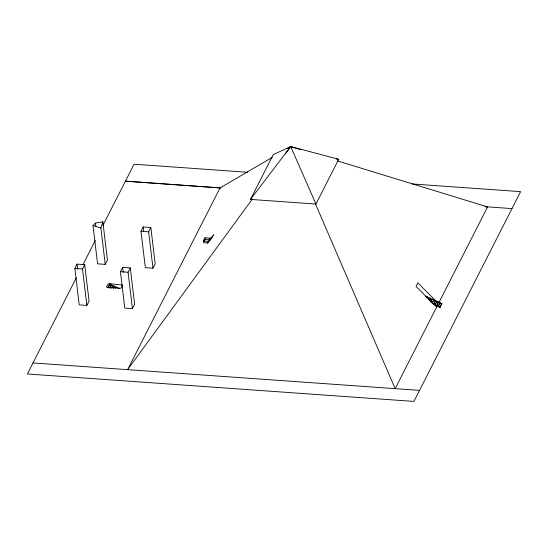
<?xml version="1.0" encoding="UTF-8"?>
<svg xmlns="http://www.w3.org/2000/svg" width="548" height="548" viewBox="0 0 548 548"><rect width="100%" height="100%" fill="white"/><g stroke="black" fill="none" stroke-linecap="round" stroke-linejoin="round"><path stroke-width="0.82" d="M105.223 264.376L100.88 227.947L102.86 221.817L95.434 223.084L93.016 225.598L97.578 263.828L105.223 264.376L107.422 260.047L102.86 221.817M74.864 268.452L77.069 264.122L84.714 264.663L89.057 301.092L86.858 305.414L79.213 304.873L74.864 268.452L82.515 268.993L84.714 264.663M76.309 277.781L27.4 373.976L413.939 401.417L520.6 191.649L412.233 183.957M82.885 264.855L95.256 240.517M102.99 225.31L134.061 164.208L247.545 172.264M109.778 284.556L108.038 287.974L107.97 287.358L106.456 287.248L108.196 283.837L109.703 283.939L109.778 284.556L111.285 284.665L111.36 285.275L109.97 288.008M109.552 288.077L111.285 284.665M111.484 288.118L112.867 285.385L111.36 285.275M111.902 288.049L112.867 285.385M120.437 271.685L122.636 267.356L130.28 267.904L134.623 304.325L132.424 308.654L124.78 308.106L120.437 271.685L128.081 272.226L130.28 267.904M140.987 231.263L143.186 226.934L150.837 227.482L155.18 263.903L152.981 268.232L145.336 267.684L140.987 231.263L148.638 231.804L150.837 227.482M113.409 288.159L114.457 286.104L112.943 286.001M113.833 288.084L114.457 286.104M115.34 288.193L116.039 286.83L114.525 286.72M272.294 157.351L220.022 187.923L127.616 369.66L252.32 199.088M203.322 240.962L204.959 237.743L210.638 238.264L209.178 239.812L207.541 243.031L203.527 242.682L203.322 240.962L208.918 241.449L207.541 243.031L212.179 237.716L213.816 234.496L209.178 239.812L205.164 239.462L204.178 241.394M250.477 199.41L273.26 154.598L290.7 146.583L338.726 159.242L315.943 204.055L250.477 199.41L290.7 146.583L301.174 149.796M426.714 298.167L427.413 296.804L425.899 296.694L425.83 296.084M428.296 298.893L428.995 297.523L427.481 297.413L427.413 296.804M428.372 299.503L428.995 297.523M429.536 300.297L430.577 298.242L429.07 298.139M429.605 300.907L430.577 298.242M430.769 301.701L432.16 298.968L430.653 298.859M430.844 302.311L432.16 298.968M432.009 303.106L433.742 299.688L432.235 299.578M432.427 303.037L433.742 299.688M433.817 300.304L435.324 300.407L433.66 304.441L435.174 304.544L436.907 301.133L435.4 301.023L433.66 304.441M436.982 301.743L438.496 301.852L436.756 305.27L435.249 305.161L436.907 301.133M438.564 302.469L440.078 302.571L438.338 305.99L436.831 305.88L438.496 301.852M437.366 305.681L395.177 388.655L315.319 203.623M438.845 302.77L487.61 206.87M440.147 303.188L441.846 303.304L440.113 306.722L438.414 306.606L440.078 302.571M438.982 307.325L440.195 307.414L441.846 303.304M285.652 153.495L290.7 146.583L315.943 204.055M287.022 148.741L290.7 146.583M336.177 159.064L337.876 159.187M220.878 187.937L125.437 181.162L220.022 187.923M511.983 208.603L485.049 206.692L487.583 206.918L337.452 160.913M441.119 303.941L441.928 303.996M119.204 288.269L116.108 287.44L116.039 286.83M33.01 362.94L419.549 390.382M209.178 239.812L210.87 239.997M93.016 225.598L100.88 227.947M437.283 302.352L417.843 282.843L416.028 286.426L436.64 307.106M440.113 306.722L440.195 307.414M438.338 305.99L438.414 306.606M436.756 305.27L436.831 305.88M435.324 300.407L435.4 301.023M435.174 304.544L435.249 305.161M204.959 237.743L205.164 239.462M148.638 231.804L152.981 268.232M143.186 226.934L143.692 231.174M128.081 272.226L132.424 308.654M122.636 267.356L123.238 272.438M95.434 223.084L95.838 226.468M82.515 268.993L86.858 305.414M77.069 264.122L77.672 269.205M109.819 283.713L107.915 287.46L121.005 288.282L122.629 285.097L109.819 283.713"/></g></svg>
